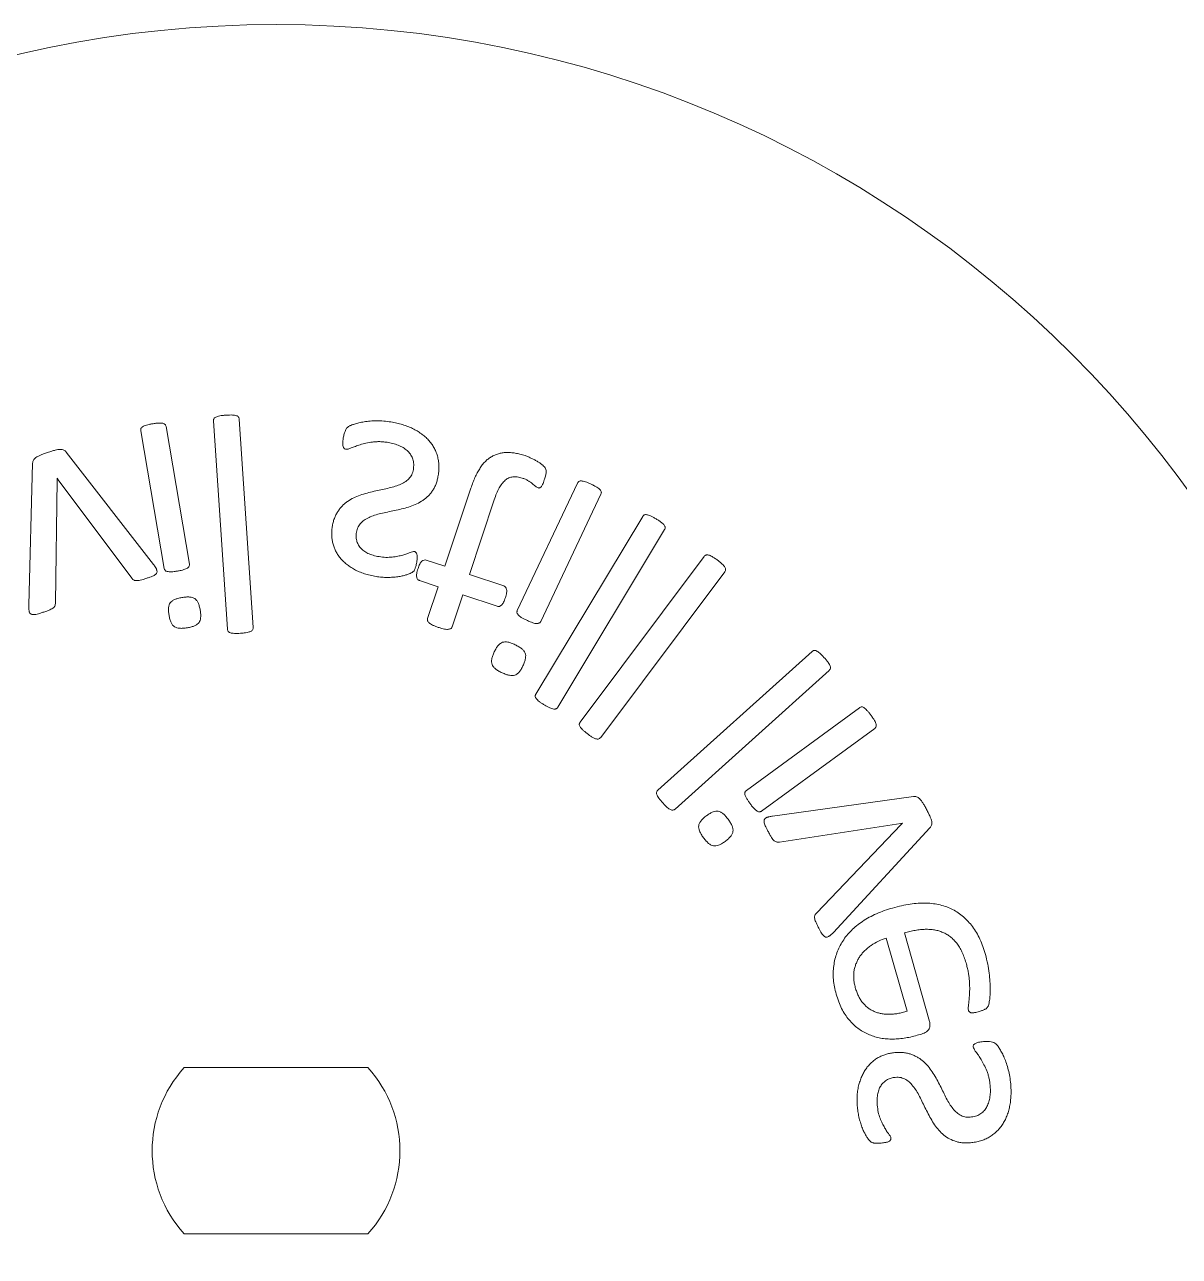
# Model space of a CAD drawing. Header units: inches. Extents: x 0 to 26.9, y 0 to 19.8.
# Drawn here: x 14.012 to 15.089, y 1.282 to 2.43 of the extents above; entities that cross this region are included whole.
import ezdxf

# ---------------------------------------------------------------- set-up
doc = ezdxf.new("R2010")
doc.units = ezdxf.units.IN
doc.header["$MEASUREMENT"] = 0

msp = doc.modelspace()

# ---------------------------------------------------------------- linework, layer by layer
at = {"color": 1, "linetype": 'Continuous', "lineweight": 15}
for p, q in [((14.1654, 1.9274), (14.1436, 2.0559)), ((14.1879, 2.0611), (14.2009, 1.8668)), ((14.2249, 1.8684), (14.2119, 2.0627)), ((14.12, 2.0518), (14.1419, 1.9234)), ((14.0192, 2.0215), (14.0157, 1.8891)), ((14.132, 1.9272), (14.0506, 2.0317)), ((14.0406, 1.8912), (14.0421, 2.0057)), ((14.0421, 2.0057), (14.0421, 2.0075)), ((14.0421, 2.0075), (14.0431, 2.006)), ((14.0431, 2.006), (14.1116, 1.9145)), ((14.5274, 2.003), (14.4712, 1.8843)), ((14.4279, 1.9983), (14.4037, 1.9254)), ((14.4266, 1.9178), (14.4497, 1.9874)), ((14.493, 1.874), (14.5492, 1.9927)), ((14.5881, 1.9719), (14.4885, 1.8063)), ((14.5089, 1.794), (14.6086, 1.9596)), ((14.4037, 1.9254), (14.3863, 1.9312)), ((14.6456, 1.9347), (14.5298, 1.78)), ((14.549, 1.7657), (14.6647, 1.9204)), ((14.3801, 1.9121), (14.3975, 1.9064)), ((14.4587, 1.9072), (14.4266, 1.9178)), ((14.3975, 1.9064), (14.3876, 1.8767)), ((14.4105, 1.8691), (14.4203, 1.8988)), ((14.4203, 1.8988), (14.4524, 1.8882)), ((14.7461, 1.846), (14.6023, 1.7168)), ((14.6183, 1.6991), (14.7621, 1.8283)), ((14.7903, 1.7935), (14.6848, 1.7164)), ((14.699, 1.6971), (14.8045, 1.7742)), ((14.8406, 1.7108), (14.7093, 1.6925)), ((14.7156, 1.6682), (14.8287, 1.6857)), ((14.8292, 1.6848), (14.7503, 1.602)), ((14.7661, 1.584), (14.8559, 1.6816)), ((14.8287, 1.6857), (14.8305, 1.6859)), ((14.8305, 1.6859), (14.8292, 1.6848)), ((14.8153, 1.5788), (14.8347, 1.5105)), ((14.8557, 1.5011), (14.8322, 1.5836)), ((14.844, 1.4881), (14.8482, 1.4892))]:
    msp.add_line(p, q, dxfattribs=at)
at = {"color": 7, "linetype": 'Continuous', "lineweight": 15}
for p, q in [((14.1606, 1.458), (14.3319, 1.458)), ((14.1606, 1.303), (14.3319, 1.303))]:
    msp.add_line(p, q, dxfattribs=at)
msp.add_circle((14.2462, 1.3805), 1.05, dxfattribs=at)
for start, end in [(137.856, 222.144), (317.856, 42.144)]:
    msp.add_arc((14.2462, 1.3805), 0.1155, start, end, dxfattribs=at)
at = {"color": 1, "linetype": 'Continuous', "lineweight": 15}
for points, knots in [([(14.1309, 2.0583), (14.1299, 2.0581), (14.128, 2.0577), (14.1255, 2.0571), (14.1234, 2.0564), (14.1219, 2.0556), (14.1208, 2.0548), (14.1202, 2.0539), (14.1199, 2.0529), (14.12, 2.0522), (14.12, 2.0518)], [0, 0, 0, 0, 0.227992, 0.413933, 0.565261, 0.684071, 0.778807, 0.851694, 0.922792, 1, 1, 1, 1]), ([(14.1436, 2.0559), (14.1435, 2.0562), (14.1433, 2.0569), (14.1427, 2.0578), (14.1417, 2.0584), (14.1405, 2.0588), (14.1388, 2.059), (14.1367, 2.059), (14.134, 2.0588), (14.132, 2.0584), (14.1309, 2.0583)], [0, 0, 0, 0, 0.076287, 0.145816, 0.222042, 0.313003, 0.430302, 0.5788, 0.767372, 1, 1, 1, 1]), ([(14.1995, 2.0664), (14.1985, 2.0663), (14.1965, 2.0661), (14.1939, 2.0657), (14.1918, 2.0653), (14.1902, 2.0646), (14.189, 2.064), (14.1883, 2.0631), (14.1879, 2.0621), (14.1879, 2.0615), (14.1879, 2.0611)], [0, 0, 0, 0, 0.22723, 0.414412, 0.565251, 0.685811, 0.780527, 0.854417, 0.921777, 1, 1, 1, 1]), ([(14.2119, 2.0627), (14.2119, 2.0631), (14.2117, 2.0637), (14.2112, 2.0647), (14.2104, 2.0654), (14.2091, 2.0659), (14.2075, 2.0664), (14.2054, 2.0665), (14.2027, 2.0665), (14.2006, 2.0664), (14.1995, 2.0664)], [0, 0, 0, 0, 0.0761587, 0.1443989, 0.2198276, 0.3099603, 0.4283895, 0.5749686, 0.765214, 1, 1, 1, 1]), ([(14.3534, 2.06), (14.3511, 2.0603), (14.3467, 2.0609), (14.3402, 2.0611), (14.3341, 2.0609), (14.3285, 2.0602), (14.3237, 2.0593), (14.3196, 2.0582), (14.3163, 2.057), (14.3138, 2.0558), (14.3119, 2.0542), (14.3107, 2.0518), (14.3096, 2.0488), (14.3092, 2.0464), (14.3089, 2.0451)], [0, 0, 0, 0, 0.130322, 0.25572, 0.372858, 0.479527, 0.573779, 0.655437, 0.721579, 0.771601, 0.815054, 0.862956, 0.922171, 1, 1, 1, 1]), ([(14.3974, 2.01), (14.3976, 2.0116), (14.3981, 2.0148), (14.3982, 2.0195), (14.3977, 2.024), (14.3968, 2.0283), (14.3953, 2.0324), (14.3935, 2.0363), (14.3911, 2.0398), (14.3884, 2.0432), (14.3853, 2.0463), (14.3817, 2.0491), (14.3778, 2.0517), (14.3735, 2.0539), (14.3689, 2.056), (14.364, 2.0576), (14.3588, 2.059), (14.3552, 2.0597), (14.3534, 2.06)], [0, 0, 0, 0, 0.065073, 0.127594, 0.187346, 0.24572, 0.303263, 0.359994, 0.416283, 0.473681, 0.532366, 0.592189, 0.653757, 0.718192, 0.785478, 0.854239, 0.926011, 1, 1, 1, 1]), ([(14.3089, 2.0451), (14.3088, 2.0442), (14.3086, 2.0426), (14.3085, 2.0405), (14.3084, 2.0387), (14.3086, 2.0373), (14.309, 2.0362), (14.3096, 2.0353), (14.3104, 2.0348), (14.311, 2.0347), (14.3113, 2.0346)], [0, 0, 0, 0, 0.218318, 0.398639, 0.54427, 0.662659, 0.75839, 0.841868, 0.920144, 1, 1, 1, 1]), ([(14.0506, 2.0317), (14.0502, 2.0322), (14.0496, 2.0329), (14.0483, 2.0339), (14.0468, 2.0344), (14.045, 2.0345), (14.0427, 2.0343), (14.0401, 2.0336), (14.0368, 2.0328), (14.0345, 2.032), (14.0332, 2.0316)], [0, 0, 0, 0, 0.086313, 0.164069, 0.245772, 0.341116, 0.460845, 0.6052, 0.78437, 1, 1, 1, 1]), ([(14.3113, 2.0346), (14.3116, 2.0346), (14.3123, 2.0345), (14.3135, 2.0348), (14.3149, 2.0352), (14.3171, 2.036), (14.3204, 2.0374), (14.3249, 2.0389), (14.3302, 2.0404), (14.3352, 2.0412), (14.3396, 2.0416), (14.3431, 2.0417), (14.3469, 2.0414), (14.3494, 2.0411), (14.3508, 2.0409)], [0, 0, 0, 0, 0.022231, 0.051292, 0.086442, 0.128843, 0.229313, 0.34792, 0.483754, 0.637637, 0.720552, 0.808786, 0.901236, 1, 1, 1, 1]), ([(14.3508, 2.0409), (14.3527, 2.0405), (14.3563, 2.0398), (14.3613, 2.0379), (14.3657, 2.0356), (14.3694, 2.0327), (14.3722, 2.0293), (14.3741, 2.0252), (14.3748, 2.0206), (14.3745, 2.0174), (14.3743, 2.0157)], [0, 0, 0, 0, 0.14926, 0.286675, 0.412527, 0.530652, 0.642216, 0.753499, 0.870476, 1, 1, 1, 1]), ([(14.0332, 2.0316), (14.032, 2.0312), (14.0297, 2.0304), (14.0266, 2.0292), (14.0242, 2.028), (14.0223, 2.0269), (14.0209, 2.0257), (14.02, 2.0244), (14.0194, 2.023), (14.0193, 2.022), (14.0192, 2.0215)], [0, 0, 0, 0, 0.218642, 0.394836, 0.54009, 0.657635, 0.753972, 0.835488, 0.915474, 1, 1, 1, 1]), ([(14.4784, 2.0286), (14.4768, 2.029), (14.4738, 2.03), (14.4693, 2.031), (14.465, 2.0314), (14.4609, 2.0316), (14.4571, 2.0312), (14.4535, 2.0304), (14.4501, 2.0292), (14.4469, 2.0275), (14.4438, 2.0255), (14.441, 2.0229), (14.4384, 2.0199), (14.436, 2.0164), (14.4338, 2.0125), (14.4316, 2.0081), (14.4297, 2.0034), (14.4285, 2), (14.4279, 1.9983)], [0, 0, 0, 0, 0.072872, 0.140267, 0.203211, 0.262201, 0.318216, 0.372024, 0.425373, 0.478013, 0.531437, 0.586905, 0.645285, 0.707323, 0.772935, 0.843678, 0.919334, 1, 1, 1, 1]), ([(14.4964, 2.0059), (14.4968, 2.0071), (14.4975, 2.0093), (14.498, 2.0123), (14.4981, 2.0146), (14.4976, 2.0166), (14.4964, 2.0182), (14.4948, 2.0198), (14.4927, 2.0215), (14.4902, 2.023), (14.4875, 2.0246), (14.4846, 2.026), (14.4816, 2.0274), (14.4795, 2.0282), (14.4784, 2.0286)], [0, 0, 0, 0, 0.113045, 0.200349, 0.268738, 0.321561, 0.375633, 0.444021, 0.52322, 0.610216, 0.704062, 0.801181, 0.900275, 1, 1, 1, 1]), ([(14.3743, 2.0157), (14.3741, 2.0148), (14.3737, 2.0131), (14.3728, 2.0108), (14.3716, 2.0087), (14.3694, 2.0063), (14.3661, 2.0037), (14.3613, 2.0013), (14.356, 1.9995), (14.3501, 1.998), (14.3439, 1.9968), (14.3375, 1.9954), (14.3311, 1.9938), (14.3247, 1.9919), (14.3186, 1.9894), (14.3138, 1.9867), (14.3104, 1.984), (14.308, 1.9818), (14.3058, 1.9792), (14.3038, 1.9765), (14.302, 1.9734), (14.3005, 1.97), (14.2993, 1.9662), (14.2988, 1.9635), (14.2986, 1.9621)], [0, 0, 0, 0, 0.026867, 0.051917, 0.075777, 0.099566, 0.148497, 0.201268, 0.257787, 0.318561, 0.382178, 0.447792, 0.514914, 0.581603, 0.647944, 0.712787, 0.745445, 0.777872, 0.811352, 0.845317, 0.880507, 0.917723, 0.957414, 1, 1, 1, 1]), ([(14.3212, 1.9571), (14.3213, 1.958), (14.3217, 1.9597), (14.3226, 1.9621), (14.3239, 1.9642), (14.3261, 1.9667), (14.3295, 1.9693), (14.3342, 1.9717), (14.3397, 1.9736), (14.3456, 1.975), (14.3519, 1.9764), (14.3584, 1.9777), (14.3649, 1.9793), (14.3713, 1.9811), (14.3775, 1.9835), (14.3823, 1.9862), (14.3857, 1.9887), (14.3881, 1.9909), (14.3903, 1.9934), (14.3923, 1.996), (14.3941, 1.999), (14.3955, 2.0024), (14.3967, 2.006), (14.3972, 2.0086), (14.3974, 2.01)], [0, 0, 0, 0, 0.027704, 0.0531468, 0.0779238, 0.1016945, 0.1511829, 0.2042239, 0.2615709, 0.3236164, 0.3883648, 0.4546652, 0.5215027, 0.5889406, 0.6556028, 0.7203139, 0.752233, 0.7842568, 0.8170797, 0.8501983, 0.8845152, 0.9208435, 0.9592109, 1, 1, 1, 1]), ([(14.4497, 1.9874), (14.4504, 1.9894), (14.4517, 1.9932), (14.4541, 1.9983), (14.4568, 2.0024), (14.4597, 2.0057), (14.4631, 2.008), (14.467, 2.009), (14.4713, 2.009), (14.4742, 2.0081), (14.4758, 2.0077)], [0, 0, 0, 0, 0.1681095, 0.3162348, 0.444943, 0.5569878, 0.6598965, 0.7620482, 0.8726052, 1, 1, 1, 1]), ([(14.4758, 2.0077), (14.4768, 2.0073), (14.4787, 2.0067), (14.4812, 2.0052), (14.4834, 2.0039), (14.4852, 2.0025), (14.4868, 2.0012), (14.4881, 2.0001), (14.4892, 1.999), (14.4901, 1.9987), (14.4905, 1.9985)], [0, 0, 0, 0, 0.182451, 0.34721, 0.495948, 0.627041, 0.7434, 0.842616, 0.92675, 1, 1, 1, 1]), ([(14.4905, 1.9985), (14.4907, 1.9985), (14.4912, 1.9984), (14.4919, 1.9984), (14.4927, 1.9988), (14.4934, 1.9995), (14.494, 2.0006), (14.4949, 2.0019), (14.4957, 2.0038), (14.4962, 2.0052), (14.4964, 2.0059)], [0, 0, 0, 0, 0.068545, 0.139064, 0.21314, 0.305735, 0.425895, 0.575888, 0.766778, 1, 1, 1, 1]), ([(14.5401, 2.002), (14.5392, 2.0024), (14.5374, 2.0033), (14.5349, 2.0042), (14.5328, 2.0048), (14.5311, 2.005), (14.5298, 2.0051), (14.5287, 2.0046), (14.5279, 2.004), (14.5276, 2.0034), (14.5274, 2.003)], [0, 0, 0, 0, 0.228484, 0.416324, 0.565697, 0.686915, 0.778693, 0.852243, 0.922606, 1, 1, 1, 1]), ([(14.5492, 1.9927), (14.5493, 1.9931), (14.5496, 1.9937), (14.5496, 1.9948), (14.5491, 1.9959), (14.5483, 1.997), (14.5471, 1.9981), (14.5452, 1.9993), (14.5429, 2.0006), (14.5411, 2.0015), (14.5401, 2.002)], [0, 0, 0, 0, 0.077279, 0.14624, 0.222745, 0.313671, 0.432578, 0.580885, 0.76848, 1, 1, 1, 1]), ([(14.6007, 1.9696), (14.5997, 1.9701), (14.5981, 1.9711), (14.5957, 1.9723), (14.5937, 1.9731), (14.592, 1.9735), (14.5907, 1.9737), (14.5896, 1.9734), (14.5887, 1.9728), (14.5883, 1.9722), (14.5881, 1.9719)], [0, 0, 0, 0, 0.229063, 0.413897, 0.564051, 0.685907, 0.779614, 0.854864, 0.923017, 1, 1, 1, 1]), ([(14.6086, 1.9596), (14.6087, 1.9599), (14.6091, 1.9605), (14.6091, 1.9616), (14.6089, 1.9627), (14.6082, 1.9639), (14.6071, 1.9651), (14.6054, 1.9664), (14.6033, 1.968), (14.6016, 1.969), (14.6007, 1.9696)], [0, 0, 0, 0, 0.076588, 0.145431, 0.224964, 0.313859, 0.430513, 0.57899, 0.766691, 1, 1, 1, 1]), ([(14.2986, 1.9621), (14.2984, 1.9608), (14.2981, 1.9583), (14.2981, 1.9545), (14.2983, 1.9507), (14.2991, 1.947), (14.3002, 1.9433), (14.3017, 1.9398), (14.3036, 1.9364), (14.306, 1.9332), (14.3087, 1.9302), (14.3119, 1.9274), (14.3155, 1.9248), (14.3194, 1.9223), (14.3238, 1.9202), (14.3287, 1.9184), (14.334, 1.9169), (14.3376, 1.9162), (14.3396, 1.9159)], [0, 0, 0, 0, 0.0553782, 0.109656, 0.1645291, 0.2196798, 0.2749111, 0.3295016, 0.3854322, 0.442543, 0.5010124, 0.5617653, 0.6256853, 0.692666, 0.7628579, 0.8375241, 0.916001, 1, 1, 1, 1]), ([(14.3423, 1.9344), (14.3404, 1.9348), (14.3368, 1.9354), (14.332, 1.9373), (14.328, 1.9396), (14.3249, 1.9425), (14.3226, 1.9457), (14.3213, 1.9493), (14.3207, 1.9532), (14.321, 1.9557), (14.3212, 1.9571)], [0, 0, 0, 0, 0.164857, 0.311679, 0.442718, 0.560247, 0.670208, 0.777063, 0.887877, 1, 1, 1, 1]), ([(14.3752, 1.9392), (14.3746, 1.9392), (14.3732, 1.9391), (14.3709, 1.9381), (14.3679, 1.937), (14.3641, 1.9358), (14.3596, 1.9347), (14.3544, 1.9339), (14.3485, 1.9336), (14.3444, 1.9341), (14.3423, 1.9344)], [0, 0, 0, 0, 0.0487272, 0.1234739, 0.2208022, 0.3390633, 0.4764682, 0.6327362, 0.8069271, 1, 1, 1, 1]), ([(14.3774, 1.9292), (14.3775, 1.93), (14.3777, 1.9314), (14.3779, 1.9334), (14.3779, 1.9351), (14.3777, 1.9365), (14.3773, 1.9376), (14.3768, 1.9384), (14.376, 1.939), (14.3755, 1.9391), (14.3752, 1.9392)], [0, 0, 0, 0, 0.208415, 0.383042, 0.534041, 0.659752, 0.763781, 0.846181, 0.922898, 1, 1, 1, 1]), ([(14.3863, 1.9312), (14.3856, 1.9313), (14.3841, 1.9315), (14.3823, 1.9303), (14.3811, 1.9289), (14.3802, 1.9274), (14.3793, 1.9255), (14.3788, 1.924), (14.3786, 1.9233)], [0, 0, 0, 0, 0.168064, 0.36021, 0.481143, 0.626798, 0.797051, 1, 1, 1, 1]), ([(14.6578, 1.9312), (14.6569, 1.9318), (14.6554, 1.933), (14.6531, 1.9343), (14.6512, 1.9354), (14.6496, 1.9359), (14.6483, 1.9362), (14.6472, 1.936), (14.6462, 1.9355), (14.6458, 1.935), (14.6456, 1.9347)], [0, 0, 0, 0, 0.230044, 0.417235, 0.567277, 0.686685, 0.77883, 0.856255, 0.925628, 1, 1, 1, 1]), ([(14.6647, 1.9204), (14.6649, 1.9207), (14.6653, 1.9213), (14.6655, 1.9224), (14.6652, 1.9235), (14.6647, 1.9247), (14.6637, 1.926), (14.6622, 1.9275), (14.6602, 1.9293), (14.6587, 1.9305), (14.6578, 1.9312)], [0, 0, 0, 0, 0.076203, 0.145025, 0.222523, 0.312624, 0.429419, 0.578082, 0.766005, 1, 1, 1, 1]), ([(14.1257, 1.9143), (14.1266, 1.9146), (14.1284, 1.9152), (14.1307, 1.916), (14.1326, 1.9168), (14.1339, 1.9177), (14.1347, 1.9187), (14.1352, 1.9197), (14.1353, 1.9207), (14.1351, 1.9214), (14.135, 1.9218)], [0, 0, 0, 0, 0.229104, 0.41659, 0.561166, 0.677055, 0.769966, 0.846281, 0.919264, 1, 1, 1, 1]), ([(14.135, 1.9218), (14.1349, 1.922), (14.1348, 1.9223), (14.1346, 1.923), (14.1343, 1.9236), (14.1339, 1.9242), (14.1335, 1.9248), (14.1331, 1.9256), (14.1325, 1.9264), (14.1322, 1.9269), (14.132, 1.9272)], [0, 0, 0, 0, 0.1006265, 0.2012529, 0.3137567, 0.4251941, 0.5497849, 0.6886954, 0.8408956, 1, 1, 1, 1]), ([(14.1419, 1.9234), (14.142, 1.9231), (14.1421, 1.9225), (14.1427, 1.9216), (14.1436, 1.9209), (14.1449, 1.9205), (14.1466, 1.9203), (14.1488, 1.9203), (14.1514, 1.9205), (14.1533, 1.9208), (14.1543, 1.921)], [0, 0, 0, 0, 0.070951, 0.140482, 0.2166, 0.31527, 0.435188, 0.586328, 0.773946, 1, 1, 1, 1]), ([(14.1543, 1.921), (14.1554, 1.9212), (14.1574, 1.9215), (14.16, 1.9222), (14.162, 1.9229), (14.1635, 1.9236), (14.1645, 1.9245), (14.1652, 1.9254), (14.1655, 1.9265), (14.1654, 1.9271), (14.1654, 1.9274)], [0, 0, 0, 0, 0.235318, 0.42287, 0.569991, 0.68744, 0.779626, 0.858707, 0.929254, 1, 1, 1, 1]), ([(14.3396, 1.9159), (14.3413, 1.9156), (14.3448, 1.9152), (14.35, 1.915), (14.355, 1.9152), (14.3596, 1.9156), (14.3637, 1.9163), (14.3672, 1.9172), (14.37, 1.9183), (14.3721, 1.9191), (14.3736, 1.9201), (14.3747, 1.9208), (14.3752, 1.9218), (14.3757, 1.9228), (14.3761, 1.924), (14.3766, 1.9254), (14.3771, 1.9272), (14.3773, 1.9285), (14.3774, 1.9292)], [0, 0, 0, 0, 0.117201, 0.234884, 0.347466, 0.450179, 0.54259, 0.622678, 0.689279, 0.740027, 0.777366, 0.804427, 0.827154, 0.851229, 0.878957, 0.911466, 0.951727, 1, 1, 1, 1]), ([(14.3786, 1.9233), (14.3783, 1.9224), (14.3778, 1.921), (14.3774, 1.9188), (14.3772, 1.917), (14.3773, 1.9155), (14.3776, 1.9142), (14.3782, 1.9132), (14.3791, 1.9125), (14.3798, 1.9123), (14.3801, 1.9121)], [0, 0, 0, 0, 0.203605, 0.375112, 0.51666, 0.635912, 0.735913, 0.823677, 0.909345, 1, 1, 1, 1]), ([(14.1116, 1.9145), (14.1118, 1.9142), (14.1123, 1.9135), (14.1133, 1.9127), (14.1144, 1.9122), (14.1158, 1.912), (14.1176, 1.9121), (14.1198, 1.9125), (14.1225, 1.9133), (14.1245, 1.9139), (14.1257, 1.9143)], [0, 0, 0, 0, 0.084604, 0.163221, 0.240152, 0.331831, 0.441284, 0.586241, 0.767354, 1, 1, 1, 1]), ([(14.4601, 1.8962), (14.4603, 1.897), (14.4607, 1.8985), (14.4613, 1.9005), (14.4614, 1.9023), (14.4613, 1.9042), (14.4606, 1.9062), (14.4593, 1.9069), (14.4587, 1.9072)], [0, 0, 0, 0, 0.200738, 0.37524, 0.518745, 0.639436, 0.8333, 1, 1, 1, 1]), ([(14.1584, 1.8963), (14.1571, 1.8961), (14.1548, 1.8956), (14.1517, 1.8945), (14.1493, 1.8932), (14.1475, 1.8915), (14.1464, 1.8893), (14.1459, 1.8866), (14.1458, 1.8834), (14.1462, 1.8811), (14.1464, 1.8799)], [0, 0, 0, 0, 0.161012, 0.297479, 0.408769, 0.504334, 0.598317, 0.709477, 0.841867, 1, 1, 1, 1]), ([(14.1755, 1.8845), (14.1753, 1.8858), (14.1748, 1.8881), (14.1737, 1.8912), (14.1723, 1.8936), (14.1706, 1.8954), (14.1682, 1.8964), (14.1655, 1.8969), (14.1621, 1.8968), (14.1597, 1.8965), (14.1584, 1.8963)], [0, 0, 0, 0, 0.157409, 0.290997, 0.400617, 0.494938, 0.590642, 0.704002, 0.837959, 1, 1, 1, 1]), ([(14.4524, 1.8882), (14.4527, 1.8881), (14.4534, 1.8879), (14.4545, 1.8879), (14.4555, 1.8884), (14.4566, 1.8892), (14.4575, 1.8904), (14.4585, 1.892), (14.4593, 1.894), (14.4598, 1.8954), (14.4601, 1.8962)], [0, 0, 0, 0, 0.086733, 0.167764, 0.256136, 0.356843, 0.481533, 0.623996, 0.794297, 1, 1, 1, 1]), ([(14.0157, 1.8891), (14.0157, 1.8885), (14.0157, 1.8874), (14.0158, 1.886), (14.0158, 1.8848), (14.0159, 1.8839), (14.016, 1.8833), (14.0162, 1.8829), (14.0162, 1.8828)], [0, 0, 0, 0, 0.267568, 0.502965, 0.689403, 0.823316, 0.920529, 1, 1, 1, 1]), ([(14.0288, 1.8825), (14.03, 1.8829), (14.0321, 1.8836), (14.035, 1.8847), (14.037, 1.8857), (14.0386, 1.8866), (14.0396, 1.8877), (14.0402, 1.8888), (14.0404, 1.89), (14.0405, 1.8908), (14.0406, 1.8912)], [0, 0, 0, 0, 0.241642, 0.430242, 0.571028, 0.68262, 0.768458, 0.840229, 0.91542, 1, 1, 1, 1]), ([(14.1635, 1.8681), (14.1648, 1.8683), (14.1671, 1.8688), (14.1702, 1.8698), (14.1726, 1.8712), (14.1745, 1.8728), (14.1756, 1.875), (14.176, 1.8777), (14.1761, 1.881), (14.1757, 1.8833), (14.1755, 1.8845)], [0, 0, 0, 0, 0.160677, 0.296848, 0.409997, 0.504603, 0.59839, 0.708403, 0.842196, 1, 1, 1, 1]), ([(14.4712, 1.8843), (14.4711, 1.884), (14.4709, 1.8834), (14.4708, 1.8823), (14.4712, 1.8812), (14.472, 1.8801), (14.4733, 1.8789), (14.475, 1.8777), (14.4774, 1.8764), (14.4791, 1.8756), (14.4801, 1.8751)], [0, 0, 0, 0, 0.06875, 0.142428, 0.217988, 0.313271, 0.433561, 0.585699, 0.772619, 1, 1, 1, 1]), ([(14.0162, 1.8828), (14.0164, 1.8824), (14.0166, 1.8818), (14.0174, 1.881), (14.0184, 1.8804), (14.0198, 1.8803), (14.0215, 1.8804), (14.0235, 1.8808), (14.026, 1.8816), (14.0278, 1.8821), (14.0288, 1.8825)], [0, 0, 0, 0, 0.0783771, 0.1532522, 0.2321776, 0.3284934, 0.4469826, 0.5966049, 0.7777765, 1, 1, 1, 1]), ([(14.1464, 1.8799), (14.1466, 1.8786), (14.1471, 1.8762), (14.1482, 1.8731), (14.1496, 1.8707), (14.1513, 1.869), (14.1537, 1.868), (14.1564, 1.8675), (14.1598, 1.8676), (14.1622, 1.8679), (14.1635, 1.8681)], [0, 0, 0, 0, 0.159122, 0.290755, 0.401929, 0.496908, 0.591252, 0.704443, 0.838201, 1, 1, 1, 1]), ([(14.3876, 1.8767), (14.3875, 1.8764), (14.3874, 1.8757), (14.3874, 1.8747), (14.388, 1.8736), (14.3889, 1.8725), (14.3903, 1.8716), (14.3922, 1.8705), (14.3947, 1.8695), (14.3965, 1.8689), (14.3975, 1.8685)], [0, 0, 0, 0, 0.067953, 0.14114, 0.217296, 0.314589, 0.436147, 0.586167, 0.774115, 1, 1, 1, 1]), ([(14.4801, 1.8751), (14.4811, 1.8746), (14.4829, 1.8738), (14.4854, 1.8728), (14.4875, 1.8722), (14.4892, 1.8719), (14.4906, 1.8721), (14.4917, 1.8725), (14.4925, 1.8731), (14.4928, 1.8737), (14.493, 1.874)], [0, 0, 0, 0, 0.232918, 0.421457, 0.571059, 0.686757, 0.78082, 0.857422, 0.930094, 1, 1, 1, 1]), ([(14.2009, 1.8668), (14.201, 1.8664), (14.2011, 1.8657), (14.2016, 1.8647), (14.2024, 1.8639), (14.2037, 1.8633), (14.2054, 1.863), (14.2075, 1.8628), (14.2102, 1.8628), (14.2121, 1.8629), (14.2132, 1.863)], [0, 0, 0, 0, 0.078519, 0.152005, 0.227448, 0.321192, 0.440573, 0.589882, 0.775956, 1, 1, 1, 1]), ([(14.2132, 1.863), (14.2143, 1.863), (14.2163, 1.8632), (14.219, 1.8636), (14.221, 1.8641), (14.2226, 1.8646), (14.2238, 1.8654), (14.2245, 1.8663), (14.2249, 1.8673), (14.2249, 1.8681), (14.2249, 1.8684)], [0, 0, 0, 0, 0.2323003, 0.4191198, 0.5645178, 0.6792428, 0.7708743, 0.8476866, 0.9231877, 1, 1, 1, 1]), ([(14.3975, 1.8685), (14.3986, 1.8682), (14.4005, 1.8675), (14.4031, 1.8669), (14.4052, 1.8666), (14.4069, 1.8666), (14.4083, 1.8669), (14.4094, 1.8674), (14.4101, 1.8682), (14.4103, 1.8688), (14.4105, 1.8691)], [0, 0, 0, 0, 0.230542, 0.417617, 0.566572, 0.685159, 0.779658, 0.859516, 0.932363, 1, 1, 1, 1]), ([(14.4692, 1.8523), (14.468, 1.8528), (14.4658, 1.8538), (14.4626, 1.8548), (14.4598, 1.855), (14.4574, 1.8547), (14.4552, 1.8535), (14.4532, 1.8516), (14.4513, 1.8489), (14.4503, 1.8468), (14.4497, 1.8457)], [0, 0, 0, 0, 0.161157, 0.2965, 0.409449, 0.504092, 0.598402, 0.708643, 0.842489, 1, 1, 1, 1]), ([(14.4765, 1.8327), (14.477, 1.8339), (14.478, 1.8361), (14.4789, 1.8393), (14.4791, 1.8421), (14.4787, 1.8446), (14.4773, 1.8467), (14.4753, 1.8487), (14.4725, 1.8506), (14.4703, 1.8517), (14.4692, 1.8523)], [0, 0, 0, 0, 0.158399, 0.292007, 0.401824, 0.496211, 0.591687, 0.70553, 0.839683, 1, 1, 1, 1]), ([(14.4497, 1.8457), (14.4492, 1.8445), (14.4482, 1.8423), (14.4473, 1.8391), (14.4471, 1.8363), (14.4475, 1.8339), (14.4488, 1.8317), (14.4509, 1.8297), (14.4537, 1.8277), (14.4559, 1.8267), (14.4571, 1.8261)], [0, 0, 0, 0, 0.155957, 0.289495, 0.399256, 0.494411, 0.589837, 0.703794, 0.839095, 1, 1, 1, 1]), ([(14.7574, 1.8402), (14.7567, 1.841), (14.7554, 1.8424), (14.7535, 1.8442), (14.7518, 1.8456), (14.7503, 1.8465), (14.7491, 1.847), (14.7479, 1.847), (14.7469, 1.8467), (14.7464, 1.8463), (14.7461, 1.846)], [0, 0, 0, 0, 0.226635, 0.415304, 0.564483, 0.685535, 0.777205, 0.854269, 0.92166, 1, 1, 1, 1]), ([(14.7621, 1.8283), (14.7623, 1.8286), (14.7628, 1.8291), (14.7632, 1.8301), (14.7633, 1.8312), (14.7629, 1.8325), (14.7623, 1.8341), (14.761, 1.8358), (14.7594, 1.838), (14.7581, 1.8394), (14.7574, 1.8402)], [0, 0, 0, 0, 0.07724, 0.1478939, 0.2244641, 0.3154551, 0.4319901, 0.5820726, 0.7704526, 1, 1, 1, 1]), ([(14.4571, 1.8261), (14.4583, 1.8256), (14.4605, 1.8246), (14.4637, 1.8237), (14.4664, 1.8234), (14.4689, 1.8237), (14.4711, 1.8249), (14.473, 1.8268), (14.4749, 1.8294), (14.4759, 1.8315), (14.4765, 1.8327)], [0, 0, 0, 0, 0.161561, 0.296799, 0.410004, 0.504884, 0.59943, 0.710076, 0.842094, 1, 1, 1, 1]), ([(14.4885, 1.8063), (14.4883, 1.806), (14.488, 1.8053), (14.4878, 1.8043), (14.4881, 1.8031), (14.4888, 1.802), (14.49, 1.8007), (14.4916, 1.7993), (14.4937, 1.7978), (14.4954, 1.7968), (14.4963, 1.7962)], [0, 0, 0, 0, 0.076394, 0.148512, 0.224906, 0.319684, 0.439756, 0.589613, 0.774101, 1, 1, 1, 1]), ([(14.4963, 1.7962), (14.4972, 1.7957), (14.499, 1.7947), (14.5013, 1.7934), (14.5033, 1.7927), (14.505, 1.7923), (14.5063, 1.7922), (14.5074, 1.7925), (14.5083, 1.7931), (14.5087, 1.7937), (14.5089, 1.794)], [0, 0, 0, 0, 0.23441, 0.422338, 0.569255, 0.686043, 0.776114, 0.850891, 0.924666, 1, 1, 1, 1]), ([(14.801, 1.7866), (14.8003, 1.7875), (14.7992, 1.789), (14.7974, 1.791), (14.7959, 1.7925), (14.7945, 1.7936), (14.7933, 1.7943), (14.7922, 1.7944), (14.7912, 1.7941), (14.7906, 1.7938), (14.7903, 1.7935)], [0, 0, 0, 0, 0.22827, 0.413435, 0.563897, 0.683847, 0.779889, 0.854871, 0.922021, 1, 1, 1, 1]), ([(14.8045, 1.7742), (14.8047, 1.7745), (14.8053, 1.7749), (14.8058, 1.7759), (14.8059, 1.777), (14.8057, 1.7783), (14.8052, 1.7799), (14.8042, 1.7818), (14.8028, 1.7841), (14.8016, 1.7857), (14.801, 1.7866)], [0, 0, 0, 0, 0.0765242, 0.1478124, 0.2221109, 0.3136185, 0.4296974, 0.5787017, 0.7648492, 1, 1, 1, 1]), ([(14.5298, 1.78), (14.5296, 1.7797), (14.5292, 1.7791), (14.5289, 1.7781), (14.5291, 1.777), (14.5297, 1.7757), (14.5307, 1.7744), (14.5322, 1.7728), (14.5342, 1.7711), (14.5357, 1.7699), (14.5366, 1.7692)], [0, 0, 0, 0, 0.07571, 0.147033, 0.221435, 0.317016, 0.436939, 0.586026, 0.77178, 1, 1, 1, 1]), ([(14.5366, 1.7692), (14.5375, 1.7686), (14.5391, 1.7674), (14.5413, 1.7659), (14.5432, 1.765), (14.5448, 1.7644), (14.5461, 1.7643), (14.5473, 1.7644), (14.5482, 1.765), (14.5487, 1.7655), (14.549, 1.7657)], [0, 0, 0, 0, 0.232085, 0.417709, 0.56642, 0.682172, 0.773778, 0.850451, 0.925101, 1, 1, 1, 1]), ([(14.6023, 1.7168), (14.6021, 1.7165), (14.6016, 1.716), (14.6011, 1.715), (14.601, 1.7139), (14.6013, 1.7125), (14.6021, 1.711), (14.6032, 1.7092), (14.6049, 1.7071), (14.6061, 1.7056), (14.6068, 1.7048)], [0, 0, 0, 0, 0.0787435, 0.1501715, 0.2234015, 0.3198905, 0.4376308, 0.5877635, 0.7733638, 1, 1, 1, 1]), ([(14.6848, 1.7164), (14.6846, 1.7162), (14.6841, 1.7158), (14.6835, 1.7149), (14.6833, 1.7138), (14.6835, 1.7124), (14.6841, 1.7108), (14.6851, 1.7089), (14.6865, 1.7066), (14.6876, 1.705), (14.6882, 1.7042)], [0, 0, 0, 0, 0.070223, 0.140378, 0.217842, 0.312816, 0.434055, 0.584175, 0.771716, 1, 1, 1, 1]), ([(14.6068, 1.7048), (14.6076, 1.704), (14.6089, 1.7026), (14.6108, 1.7007), (14.6125, 1.6994), (14.6139, 1.6986), (14.6152, 1.6981), (14.6164, 1.6981), (14.6174, 1.6984), (14.618, 1.6988), (14.6183, 1.6991)], [0, 0, 0, 0, 0.231005, 0.415392, 0.565677, 0.678739, 0.77182, 0.848124, 0.924428, 1, 1, 1, 1]), ([(14.6882, 1.7042), (14.6889, 1.7033), (14.6901, 1.7017), (14.6918, 1.6997), (14.6934, 1.6982), (14.6947, 1.6971), (14.6959, 1.6966), (14.6971, 1.6964), (14.6981, 1.6966), (14.6987, 1.6969), (14.699, 1.6971)], [0, 0, 0, 0, 0.234132, 0.420164, 0.568712, 0.685331, 0.780224, 0.857364, 0.931058, 1, 1, 1, 1]), ([(14.8529, 1.6987), (14.8523, 1.6999), (14.8511, 1.702), (14.8494, 1.7048), (14.8478, 1.707), (14.8464, 1.7087), (14.845, 1.7099), (14.8436, 1.7106), (14.8421, 1.7109), (14.8411, 1.7109), (14.8406, 1.7108)], [0, 0, 0, 0, 0.218344, 0.397104, 0.541892, 0.660306, 0.754664, 0.84033, 0.919233, 1, 1, 1, 1]), ([(14.6478, 1.6929), (14.6467, 1.6921), (14.6448, 1.6907), (14.6426, 1.6882), (14.641, 1.686), (14.6402, 1.6836), (14.6403, 1.681), (14.6412, 1.6784), (14.6427, 1.6753), (14.6441, 1.6733), (14.6449, 1.6723)], [0, 0, 0, 0, 0.157794, 0.29094, 0.401794, 0.49634, 0.591017, 0.703176, 0.838151, 1, 1, 1, 1]), ([(14.6679, 1.6895), (14.6671, 1.6905), (14.6657, 1.6924), (14.6633, 1.6947), (14.661, 1.6963), (14.6587, 1.6972), (14.6562, 1.6972), (14.6536, 1.6964), (14.6507, 1.695), (14.6488, 1.6936), (14.6478, 1.6929)], [0, 0, 0, 0, 0.161162, 0.296302, 0.408302, 0.504867, 0.5982, 0.708314, 0.841115, 1, 1, 1, 1]), ([(14.665, 1.6689), (14.666, 1.6696), (14.6679, 1.6711), (14.6702, 1.6735), (14.6717, 1.6758), (14.6724, 1.6782), (14.6724, 1.6807), (14.6715, 1.6834), (14.67, 1.6864), (14.6686, 1.6884), (14.6679, 1.6895)], [0, 0, 0, 0, 0.156982, 0.289426, 0.39993, 0.494569, 0.590432, 0.704154, 0.837993, 1, 1, 1, 1]), ([(14.7032, 1.6909), (14.7029, 1.6907), (14.7023, 1.6903), (14.7015, 1.6895), (14.7012, 1.6883), (14.7013, 1.6869), (14.7017, 1.6853), (14.7024, 1.6833), (14.7036, 1.6811), (14.7044, 1.6794), (14.7049, 1.6785)], [0, 0, 0, 0, 0.079288, 0.153785, 0.232041, 0.32986, 0.450341, 0.597071, 0.778552, 1, 1, 1, 1]), ([(14.7093, 1.6925), (14.7087, 1.6924), (14.7077, 1.6922), (14.7062, 1.6919), (14.7051, 1.6917), (14.7042, 1.6914), (14.7037, 1.6911), (14.7033, 1.691), (14.7032, 1.6909)], [0, 0, 0, 0, 0.27343, 0.508496, 0.691007, 0.826666, 0.920898, 1, 1, 1, 1]), ([(14.8559, 1.6816), (14.8563, 1.682), (14.8569, 1.6828), (14.8575, 1.6842), (14.8579, 1.6857), (14.8576, 1.6876), (14.8571, 1.6898), (14.856, 1.6923), (14.8546, 1.6953), (14.8535, 1.6975), (14.8529, 1.6987)], [0, 0, 0, 0, 0.0860151, 0.1638753, 0.2449564, 0.3421483, 0.4605141, 0.6060199, 0.7839778, 1, 1, 1, 1]), ([(14.7049, 1.6785), (14.7055, 1.6774), (14.7066, 1.6754), (14.7081, 1.6727), (14.7094, 1.6708), (14.7107, 1.6695), (14.7119, 1.6687), (14.713, 1.6683), (14.7143, 1.6682), (14.7151, 1.6682), (14.7156, 1.6682)], [0, 0, 0, 0, 0.239827, 0.427666, 0.571594, 0.682075, 0.768786, 0.8391, 0.914353, 1, 1, 1, 1]), ([(14.6449, 1.6723), (14.6457, 1.6712), (14.6471, 1.6694), (14.6494, 1.667), (14.6517, 1.6655), (14.654, 1.6646), (14.6565, 1.6646), (14.6591, 1.6654), (14.662, 1.6668), (14.6639, 1.6681), (14.665, 1.6689)], [0, 0, 0, 0, 0.160333, 0.296395, 0.408003, 0.502923, 0.598062, 0.709252, 0.840961, 1, 1, 1, 1]), ([(14.9078, 1.5633), (14.907, 1.5659), (14.9055, 1.5707), (14.9027, 1.5776), (14.8995, 1.5838), (14.8958, 1.5894), (14.8917, 1.5943), (14.8873, 1.5987), (14.8824, 1.6024), (14.8772, 1.6055), (14.8716, 1.608), (14.8655, 1.6097), (14.8591, 1.611), (14.8522, 1.6114), (14.845, 1.6113), (14.8374, 1.6105), (14.8294, 1.609), (14.824, 1.6076), (14.8212, 1.6068)], [0, 0, 0, 0, 0.070945, 0.137516, 0.200703, 0.260638, 0.317959, 0.373621, 0.428666, 0.483124, 0.538257, 0.594723, 0.653648, 0.715192, 0.780235, 0.848954, 0.922125, 1, 1, 1, 1]), ([(14.7503, 1.602), (14.7499, 1.6017), (14.7493, 1.6012), (14.7487, 1.6001), (14.7484, 1.5989), (14.7484, 1.5974), (14.7488, 1.5957), (14.7495, 1.5936), (14.7508, 1.591), (14.7517, 1.5891), (14.7523, 1.5881)], [0, 0, 0, 0, 0.0831075, 0.1595673, 0.2382378, 0.32988, 0.441709, 0.5851836, 0.7687506, 1, 1, 1, 1]), ([(14.8212, 1.6068), (14.8186, 1.606), (14.8135, 1.6045), (14.8062, 1.6015), (14.7994, 1.5983), (14.7933, 1.5945), (14.7876, 1.5904), (14.7827, 1.5859), (14.7783, 1.5812), (14.7746, 1.576), (14.7715, 1.5707), (14.7691, 1.565), (14.7673, 1.5591), (14.7662, 1.5529), (14.7657, 1.5465), (14.7659, 1.5399), (14.7668, 1.5332), (14.768, 1.5288), (14.7686, 1.5265)], [0, 0, 0, 0, 0.075717, 0.148263, 0.217308, 0.284036, 0.347796, 0.408793, 0.468262, 0.526161, 0.583219, 0.639642, 0.696212, 0.754136, 0.813007, 0.872962, 0.935189, 1, 1, 1, 1]), ([(14.7523, 1.5881), (14.7528, 1.5872), (14.7536, 1.5856), (14.7548, 1.5834), (14.7559, 1.5817), (14.7571, 1.5806), (14.7582, 1.5799), (14.7592, 1.5796), (14.7603, 1.5796), (14.7609, 1.5799), (14.7613, 1.5801)], [0, 0, 0, 0, 0.227019, 0.412389, 0.559793, 0.677048, 0.770441, 0.84565, 0.918913, 1, 1, 1, 1]), ([(14.8322, 1.5836), (14.8339, 1.5841), (14.8373, 1.585), (14.8422, 1.5859), (14.847, 1.5867), (14.8516, 1.587), (14.856, 1.5869), (14.8603, 1.5864), (14.8643, 1.5855), (14.8681, 1.5841), (14.8718, 1.5823), (14.8751, 1.58), (14.8782, 1.5771), (14.8811, 1.5739), (14.8837, 1.5701), (14.886, 1.5658), (14.888, 1.5609), (14.8891, 1.5575), (14.8897, 1.5557)], [0, 0, 0, 0, 0.0725196, 0.1413609, 0.2072752, 0.2697118, 0.3295755, 0.3871821, 0.4435761, 0.4982518, 0.553266, 0.608402, 0.665191, 0.7235184, 0.7851623, 0.8515212, 0.9227682, 1, 1, 1, 1]), ([(14.7613, 1.5801), (14.7614, 1.5802), (14.7618, 1.5804), (14.7623, 1.5808), (14.7629, 1.5811), (14.7634, 1.5816), (14.764, 1.5821), (14.7647, 1.5826), (14.7654, 1.5833), (14.7659, 1.5837), (14.7661, 1.584)], [0, 0, 0, 0, 0.0989895, 0.1952866, 0.3069813, 0.416297, 0.5454561, 0.6812893, 0.8372702, 1, 1, 1, 1]), ([(14.7864, 1.5326), (14.786, 1.534), (14.7853, 1.5367), (14.7849, 1.5408), (14.7848, 1.5447), (14.7852, 1.5485), (14.7861, 1.5521), (14.7873, 1.5555), (14.7888, 1.5587), (14.7907, 1.5618), (14.7929, 1.5646), (14.7954, 1.5673), (14.7982, 1.5697), (14.8023, 1.5728), (14.8079, 1.5761), (14.8128, 1.5779), (14.8153, 1.5788)], [0, 0, 0, 0, 0.070983, 0.138144, 0.202627, 0.264669, 0.325256, 0.384198, 0.442529, 0.501113, 0.560039, 0.619472, 0.680591, 0.74316, 0.870666, 1, 1, 1, 1]), ([(14.902, 1.5103), (14.9025, 1.5105), (14.9036, 1.5108), (14.905, 1.5113), (14.9062, 1.5118), (14.9073, 1.5123), (14.9083, 1.5128), (14.9091, 1.5136), (14.9098, 1.5144), (14.9103, 1.5152), (14.9107, 1.5161), (14.911, 1.5173), (14.9112, 1.5188), (14.9117, 1.5215), (14.9122, 1.5258), (14.9122, 1.5317), (14.912, 1.5386), (14.9112, 1.5463), (14.91, 1.5548), (14.9085, 1.5604), (14.9078, 1.5633)], [0, 0, 0, 0, 0.029581, 0.055085, 0.078155, 0.098114, 0.116497, 0.134373, 0.152265, 0.170996, 0.183637, 0.203905, 0.229901, 0.263215, 0.345954, 0.447443, 0.565912, 0.7003, 0.845492, 1, 1, 1, 1]), ([(14.8897, 1.5557), (14.8901, 1.5542), (14.8908, 1.5514), (14.8917, 1.5472), (14.8924, 1.5432), (14.8929, 1.5383), (14.8931, 1.5326), (14.893, 1.5266), (14.8925, 1.5214), (14.8921, 1.5172), (14.8916, 1.514), (14.8918, 1.5122), (14.8919, 1.5115)], [0, 0, 0, 0, 0.102133, 0.197528, 0.288548, 0.374584, 0.530826, 0.667035, 0.783241, 0.878205, 0.950708, 1, 1, 1, 1]), ([(14.8347, 1.5105), (14.8332, 1.5101), (14.8304, 1.5092), (14.8261, 1.5084), (14.822, 1.5078), (14.818, 1.5076), (14.8142, 1.5078), (14.8106, 1.5083), (14.8071, 1.5091), (14.8039, 1.5104), (14.8008, 1.5119), (14.7979, 1.5138), (14.7954, 1.5161), (14.793, 1.5187), (14.7909, 1.5217), (14.7892, 1.525), (14.7876, 1.5287), (14.7868, 1.5312), (14.7864, 1.5326)], [0, 0, 0, 0, 0.075438, 0.147274, 0.215571, 0.280698, 0.342493, 0.402452, 0.461156, 0.518781, 0.575122, 0.631319, 0.687659, 0.744586, 0.804293, 0.866125, 0.930646, 1, 1, 1, 1]), ([(14.7686, 1.5265), (14.7693, 1.5241), (14.7707, 1.5196), (14.7735, 1.5132), (14.7767, 1.5075), (14.7804, 1.5026), (14.7844, 1.4983), (14.7887, 1.4946), (14.7933, 1.4915), (14.7982, 1.489), (14.8033, 1.4871), (14.8086, 1.4856), (14.8142, 1.4848), (14.82, 1.4845), (14.8259, 1.4847), (14.8319, 1.4854), (14.838, 1.4864), (14.842, 1.4875), (14.844, 1.4881)], [0, 0, 0, 0, 0.077418, 0.149438, 0.216719, 0.280156, 0.340995, 0.39983, 0.457003, 0.513895, 0.570474, 0.627871, 0.686074, 0.746011, 0.807453, 0.870612, 0.934213, 1, 1, 1, 1]), ([(14.8919, 1.5115), (14.892, 1.5112), (14.8923, 1.5106), (14.8929, 1.5098), (14.8937, 1.5093), (14.8948, 1.509), (14.8961, 1.5091), (14.8978, 1.5093), (14.8998, 1.5097), (14.9012, 1.5101), (14.902, 1.5103)], [0, 0, 0, 0, 0.088616, 0.169661, 0.25509, 0.34428, 0.457679, 0.604706, 0.788488, 1, 1, 1, 1]), ([(14.8482, 1.4892), (14.849, 1.4895), (14.8506, 1.49), (14.8526, 1.4911), (14.8542, 1.4925), (14.8555, 1.4946), (14.8563, 1.4976), (14.8559, 1.4999), (14.8557, 1.5011)], [0, 0, 0, 0, 0.166763, 0.310833, 0.437661, 0.555502, 0.776465, 1, 1, 1, 1]), ([(14.906, 1.4823), (14.9051, 1.4822), (14.9036, 1.482), (14.9015, 1.4816), (14.8998, 1.4812), (14.8984, 1.4806), (14.8974, 1.48), (14.8967, 1.4793), (14.8964, 1.4783), (14.8964, 1.4776), (14.8964, 1.4773)], [0, 0, 0, 0, 0.213738, 0.394675, 0.540118, 0.658632, 0.7527, 0.837473, 0.918374, 1, 1, 1, 1]), ([(14.9313, 1.4428), (14.9311, 1.4451), (14.9306, 1.4495), (14.9292, 1.4559), (14.9274, 1.4618), (14.9255, 1.467), (14.9234, 1.4714), (14.9213, 1.4751), (14.9194, 1.478), (14.9176, 1.4802), (14.9155, 1.4816), (14.913, 1.4822), (14.9097, 1.4825), (14.9073, 1.4824), (14.906, 1.4823)], [0, 0, 0, 0, 0.130891, 0.256031, 0.373649, 0.480101, 0.574091, 0.6563, 0.723275, 0.772791, 0.814678, 0.863229, 0.922881, 1, 1, 1, 1]), ([(14.8231, 1.472), (14.8218, 1.4718), (14.8193, 1.4715), (14.8156, 1.4706), (14.812, 1.4694), (14.8085, 1.4678), (14.8053, 1.4659), (14.8022, 1.4635), (14.7995, 1.4608), (14.7969, 1.4578), (14.7947, 1.4544), (14.7927, 1.4506), (14.7911, 1.4465), (14.7897, 1.4421), (14.7886, 1.4373), (14.7881, 1.4322), (14.7879, 1.4267), (14.7882, 1.4229), (14.7883, 1.421)], [0, 0, 0, 0, 0.055413, 0.110299, 0.164517, 0.219913, 0.274686, 0.329519, 0.385443, 0.442409, 0.500971, 0.561829, 0.625546, 0.692614, 0.762985, 0.837433, 0.916025, 1, 1, 1, 1]), ([(14.8935, 1.4118), (14.8926, 1.4117), (14.8909, 1.4116), (14.8884, 1.412), (14.8861, 1.4127), (14.8832, 1.4142), (14.8799, 1.4168), (14.8765, 1.4208), (14.8733, 1.4255), (14.8705, 1.4308), (14.8678, 1.4365), (14.8648, 1.4424), (14.8617, 1.4483), (14.8583, 1.454), (14.8544, 1.4593), (14.8506, 1.4632), (14.8472, 1.4659), (14.8444, 1.4677), (14.8414, 1.4692), (14.8383, 1.4705), (14.8349, 1.4715), (14.8312, 1.472), (14.8272, 1.4723), (14.8245, 1.4721), (14.8231, 1.472)], [0, 0, 0, 0, 0.0270383, 0.0518831, 0.076009, 0.0997458, 0.1479977, 0.2009272, 0.2577186, 0.318315, 0.3818098, 0.4481578, 0.5150315, 0.5818703, 0.6478834, 0.7132572, 0.7456571, 0.7783461, 0.8119234, 0.8458235, 0.8807627, 0.9180211, 0.9573895, 1, 1, 1, 1]), ([(14.8964, 1.4773), (14.8966, 1.4767), (14.8971, 1.475), (14.899, 1.4725), (14.9013, 1.4693), (14.9039, 1.4653), (14.9065, 1.4604), (14.9087, 1.4559), (14.9102, 1.4518), (14.9111, 1.4483), (14.9118, 1.4446), (14.912, 1.4421), (14.9122, 1.4407)], [0, 0, 0, 0, 0.050906, 0.127458, 0.228224, 0.346836, 0.483597, 0.637183, 0.720749, 0.80872, 0.901621, 1, 1, 1, 1]), ([(14.8069, 1.4229), (14.8068, 1.4248), (14.8066, 1.4285), (14.8072, 1.4336), (14.8085, 1.438), (14.8104, 1.4417), (14.8131, 1.4446), (14.8162, 1.4469), (14.8198, 1.4484), (14.8224, 1.4487), (14.8237, 1.4489)], [0, 0, 0, 0, 0.1655105, 0.3120639, 0.443188, 0.5590159, 0.6686855, 0.7766818, 0.8866555, 1, 1, 1, 1]), ([(14.8237, 1.4489), (14.8246, 1.4489), (14.8264, 1.449), (14.829, 1.4487), (14.8313, 1.4479), (14.8343, 1.4465), (14.8376, 1.4438), (14.8411, 1.4397), (14.8443, 1.435), (14.8471, 1.4295), (14.8499, 1.4238), (14.8528, 1.4178), (14.8559, 1.4119), (14.8593, 1.4061), (14.8631, 1.4007), (14.8676, 1.396), (14.8728, 1.3921), (14.8778, 1.3898), (14.8822, 1.3885), (14.8858, 1.3879), (14.8897, 1.3877), (14.8923, 1.3878), (14.8937, 1.3879)], [0, 0, 0, 0, 0.02751, 0.053162, 0.077467, 0.101533, 0.151286, 0.203951, 0.261272, 0.323189, 0.388001, 0.454177, 0.521412, 0.58885, 0.655585, 0.719821, 0.783873, 0.849553, 0.884079, 0.920633, 0.959132, 1, 1, 1, 1]), ([(14.9122, 1.4407), (14.9123, 1.4388), (14.9125, 1.4351), (14.9119, 1.4297), (14.9107, 1.4249), (14.9088, 1.4207), (14.9062, 1.4171), (14.9027, 1.4143), (14.8984, 1.4124), (14.8952, 1.412), (14.8935, 1.4118)], [0, 0, 0, 0, 0.150929, 0.287643, 0.413991, 0.530992, 0.64296, 0.753934, 0.870467, 1, 1, 1, 1]), ([(14.8937, 1.3879), (14.8953, 1.3881), (14.8985, 1.3885), (14.9031, 1.3895), (14.9073, 1.3911), (14.9112, 1.3931), (14.9148, 1.3955), (14.9181, 1.3982), (14.921, 1.4013), (14.9236, 1.4048), (14.9259, 1.4086), (14.9277, 1.4127), (14.9292, 1.4171), (14.9304, 1.4218), (14.9312, 1.4268), (14.9316, 1.432), (14.9317, 1.4373), (14.9314, 1.441), (14.9313, 1.4428)], [0, 0, 0, 0, 0.065462, 0.12757, 0.187676, 0.245942, 0.302987, 0.359291, 0.41622, 0.473449, 0.532085, 0.592409, 0.654286, 0.71879, 0.785576, 0.854336, 0.926042, 1, 1, 1, 1]), ([(14.7883, 1.421), (14.7885, 1.4193), (14.7889, 1.4158), (14.79, 1.4107), (14.7914, 1.4059), (14.7929, 1.4015), (14.7946, 1.3977), (14.7963, 1.3945), (14.798, 1.3921), (14.7994, 1.3902), (14.8006, 1.389), (14.8017, 1.3882), (14.8027, 1.3879), (14.8038, 1.3876), (14.8051, 1.3876), (14.8066, 1.3874), (14.8085, 1.3875), (14.8098, 1.3875), (14.8105, 1.3876)], [0, 0, 0, 0, 0.116719, 0.233438, 0.346917, 0.449859, 0.542597, 0.622402, 0.688698, 0.738745, 0.776415, 0.803452, 0.826573, 0.850182, 0.877771, 0.91116, 0.951862, 1, 1, 1, 1]), ([(14.8196, 1.3922), (14.8195, 1.3927), (14.8191, 1.3941), (14.8175, 1.396), (14.8156, 1.3987), (14.8136, 1.4021), (14.8114, 1.4062), (14.8093, 1.411), (14.8076, 1.4166), (14.8071, 1.4207), (14.8069, 1.4229)], [0, 0, 0, 0, 0.04924, 0.123709, 0.221606, 0.339971, 0.477188, 0.633959, 0.80669, 1, 1, 1, 1]), ([(14.8105, 1.3876), (14.8113, 1.3877), (14.8127, 1.3878), (14.8146, 1.3882), (14.8163, 1.3885), (14.8176, 1.3891), (14.8186, 1.3897), (14.8192, 1.3905), (14.8196, 1.3913), (14.8196, 1.3919), (14.8196, 1.3922)], [0, 0, 0, 0, 0.205213, 0.383079, 0.534289, 0.658053, 0.760112, 0.845246, 0.920306, 1, 1, 1, 1])]:
    msp.add_open_spline(points, degree=3, knots=knots, dxfattribs=at)

doc.saveas('drawing.dxf')
